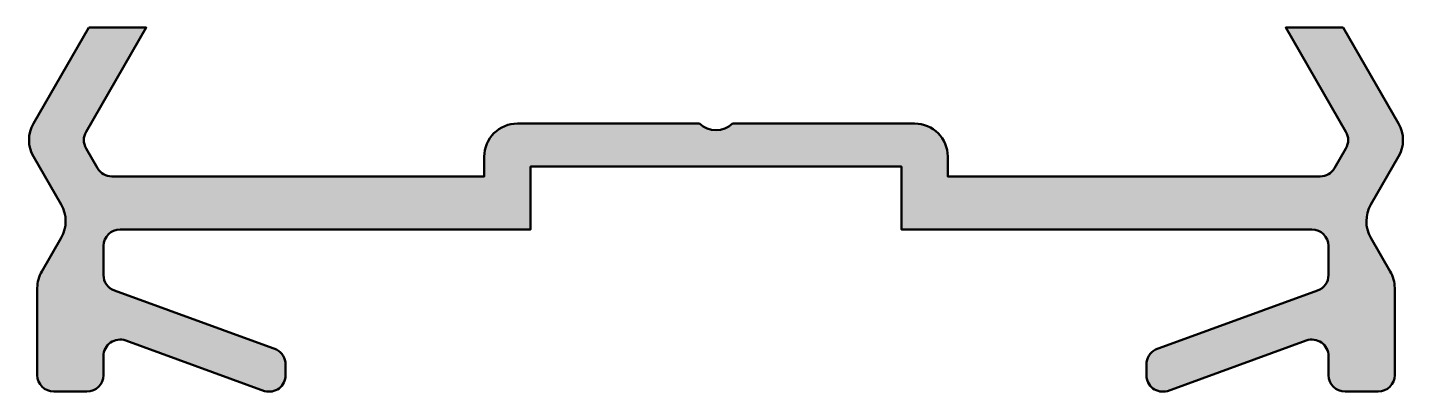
# Model space of a CAD drawing. Extents: x -20.8 to 20.8, y -6.5 to 4.5.
import ezdxf

# ---------------------------------------------------------------- set-up
doc = ezdxf.new("R2010")
doc.units = 0
doc.layers.add('0S-Alu contour', color=7, linetype='Continuous', lineweight=50)
doc.layers.add('0S-Alu hatch', color=252, linetype='Continuous', lineweight=25)

# ---------------------------------------------------------------- blocks, each defined once
blk = doc.blocks.new('184310__6592C67E_BE9C_44BC_A648_BBB4DE4FD0FF_')
at = {"layer": '0S-Alu hatch'}
h = blk.add_hatch(color=256, dxfattribs=at)
edge = h.paths.add_edge_path()
edge.add_line((-18.94171142578125, 4.499999046325683), (-20.61602783203125, 1.599998354911803))
edge.add_arc((-19.75014471612108, 1.100002199411389), 0.9998748551361272, 149.9961140288857, 210.0038859711151)
edge.add_line((-20.61602783203124, 0.6000060439109627), (-19.77899169921875, -0.8509978055953988))
edge.add_ellipse((-20.64358633410224, -1.351585889674016), major_axis=(-0.9990557104540366, 0), ratio=1, start_angle=150.0662706313191, end_angle=210.070235346912, ccw=False)
edge.add_line((-19.77780151367187, -1.850112676620488), (-20.36599731445313, -2.867995977401743))
edge.add_arc((-19.50107915413483, -3.36775540965734), 0.9989208748328486, 149.9801953145114, 180.0137984067916)
edge.add_line((-20.5, -3.367995977401735), (-20.5, -5.999999523162837))
edge.add_arc((-19.99999869538787, -5.999998218550715), 0.5000013046138325, 180.0001495006169, 269.9998505028526)
edge.add_line((-20, -6.499999523162845), (-19, -6.499999523162841))
edge.add_arc((-19.00000034703058, -5.999999176132256), 0.500000347030706, 270.0000397667483, 359.9999602467734)
edge.add_line((-18.5, -5.999999523162841), (-18.5, -5.42716121673584))
edge.add_ellipse((-17.99975182649896, -5.427367462181317), major_axis=(-0.5002482160171141, 0), ratio=1, start_angle=250.0430378847677, end_angle=359.9763777390403, ccw=False)
edge.add_line((-17.82901000976563, -4.957159519195553), (-13.6368408203125, -6.483039379119872))
edge.add_arc((-13.49998542323659, -6.002148513999714), 0.4999854236523471, 254.114324005313, 360.002336562755)
edge.add_line((-13, -6.002128124237061), (-13, -5.678115367889405))
edge.add_arc((-13.49998887556862, -5.678103245154823), 0.499988875715588, 359.9986108058555, 423.5299900159096)
edge.add_line((-13.27712917327881, -5.230529308319093), (-18.17099952697754, -3.448998212814331))
edge.add_ellipse((-18.0019303198587, -2.980499266467359), major_axis=(-0.498071942116814, 0), ratio=1, start_angle=-0.17267748152659124, end_angle=70.1567920031784, ccw=False)
edge.add_line((-18.5, -2.978998184204101), (-18.5, -2.099998235702514))
edge.add_ellipse((-17.99999788671301, -2.100000348989504), major_axis=(-0.5000021132914549, 0), ratio=1, start_angle=270.0002421638268, end_angle=359.9997578351156, ccw=False)
edge.add_line((-18, -1.599998235702516), (-5.599987506866455, -1.599998235702514))
edge.add_line((-5.599987506866455, -1.599998235702514), (-5.599987506866455, 0.2999999821186066))
edge.add_line((-5.599987506866455, 0.2999999821186066), (5.599987506866455, 0.2999999821186066))
edge.add_line((5.599987506866455, 0.2999999821186066), (5.599987506866455, -1.599998235702514))
edge.add_line((5.599987506866455, -1.599998235702514), (18, -1.599998235702514))
edge.add_ellipse((17.99999788671301, -2.100000348989505), major_axis=(-0.5000021132914567, 0), ratio=1, start_angle=180.0002421648844, end_angle=269.99975783617276, ccw=False)
edge.add_line((18.5, -2.099998235702511), (18.5, -2.978998184204098))
edge.add_ellipse((18.00234591818974, -2.980678603426527), major_axis=(-0.4976569189222361, 0), ratio=1, start_angle=109.8051515921234, end_angle=180.1934688508511, ccw=False)
edge.add_line((18.17096328735352, -3.448899269104005), (13.2771291732788, -5.230529308319092))
edge.add_arc((13.4999309188252, -5.678067360425957), 0.4999309211302398, 116.4658971678199, 180.0055020102426)
edge.add_line((13, -5.678115367889407), (13, -6.002128124237059))
edge.add_arc((13.49998470871974, -6.002148983373635), 0.4999847091548589, 179.997609645871, 285.8857844274048)
edge.add_line((13.63684082031251, -6.483038902282711), (17.82901000976562, -4.957159519195556))
edge.add_ellipse((17.99975211833967, -5.427367045539857), major_axis=(-0.5002479240048269, 0), ratio=1, start_angle=180.0235745548061, end_angle=289.95700982138067, ccw=False)
edge.add_line((18.5, -5.427161216735839), (18.5, -5.999999523162841))
edge.add_arc((19.00000018764097, -5.999999335521867), 0.50000018764101, 180.000021497471, 269.9999784979362)
edge.add_line((19, -6.499999523162841), (20, -6.499999523162841))
edge.add_arc((19.99999869538788, -5.999998218550718), 0.5000013046138254, 270.000149497147, 359.9998504993831)
edge.add_line((20.5, -5.999999523162841), (20.5, -3.367995977401732))
edge.add_arc((19.50394251473793, -3.367282257834018), 0.9960577409679732, 359.9589450281835, 390.0779751843625)
edge.add_line((20.36587524414062, -2.868079900741578), (19.77798461914062, -1.849998235702513))
edge.add_ellipse((20.64372948913435, -1.35147243573204), major_axis=(-0.9990205969631698, 0), ratio=1, start_angle=-30.06084937304388, end_angle=29.934823636486612, ccw=False)
edge.add_line((19.77908325195313, -0.8510435819625868), (20.61602783203126, 0.6000058054923993))
edge.add_arc((19.74987547007479, 1.100002080202098), 1.000108088581594, 330.0038215180729, 389.9961784819275)
edge.add_line((20.61602783203125, 1.599998354911803), (18.94171142578125, 4.499999046325683))
edge.add_line((18.94171142578125, 4.499999046325683), (17.20965576171875, 4.499999046325683))
edge.add_line((17.20965576171875, 4.499999046325683), (19.02798461914062, 1.350005984306336))
edge.add_ellipse((18.59946941912313, 1.099900847740781), major_axis=(-0.4961631344452217, 0), ratio=1, start_angle=149.750784153075, end_angle=210.2701959494053, ccw=False)
edge.add_line((19.028076171875, 0.849952638149262), (18.6820068359375, 0.2499999701976784))
edge.add_ellipse((18.24948213370627, 0.4991547871217506), major_axis=(-0.4991550268570732, 0), ratio=1, start_angle=89.94384532238581, end_angle=150.0560096345035, ccw=False)
edge.add_line((18.24899291992188, 4e-16), (7, 0))
edge.add_line((7, 0), (7, 0.6000060439109803))
edge.add_arc((5.99997993099968, 0.5999782857276124), 1.00002006938557, 0.0015903949183872, 89.99885015405928)
edge.add_line((6, 1.599998354911804), (0.5, 1.599998354911804))
edge.add_ellipse((3e-16, 2.125010208601575), major_axis=(-0.7250085837524751, 0), ratio=1, start_angle=46.39782707567173, end_angle=133.6021729243283, ccw=False)
edge.add_line((-0.5000000000000001, 1.599998354911804), (-6, 1.599998354911804))
edge.add_arc((-6.000030908802512, 0.6000292639224153), 0.9999690914670804, 89.99822900132703, 180.0013304497481)
edge.add_line((-7, 0.6000060439109687), (-6.999999999999999, 0))
edge.add_line((-6.999999999999999, 0), (-18.24899291992187, 0))
edge.add_ellipse((-18.24979127444423, 0.4983325812426476), major_axis=(-0.4983332207448179, 0), ratio=1, start_angle=29.87922545552209, end_angle=90.09179071823593, ccw=False)
edge.add_line((-18.681884765625, 0.2500762343406663), (-19.02801513671875, 0.8500060439109834))
edge.add_ellipse((-18.59921849575402, 1.100115045503783), major_axis=(-0.4964081707429717, 0), ratio=1, start_angle=-30.23322690798392, end_angle=30.254206690372087, ccw=False)
edge.add_line((-19.02810668945312, 1.350067019462587), (-17.20965576171875, 4.499999046325683))
edge.add_line((-17.20965576171875, 4.499999046325683), (-18.94171142578125, 4.499999046325683))
at = {"layer": '0S-Alu contour', "color": 7}
for points in [[(-18.94171142578125, 4.499999046325683), (-20.61602783203125, 1.599998354911803)], [(-19.02810668945312, 1.350067019462587), (-17.20965576171875, 4.499999046325683), (-18.94171142578125, 4.499999046325683)], [(20.61602783203125, 1.599998354911803), (18.94171142578125, 4.499999046325683), (17.20965576171875, 4.499999046325683), (19.02798461914062, 1.350005984306336)], [(-0.5000000000000001, 1.599998354911804), (-6, 1.599998354911804)], [(6, 1.599998354911804), (0.5, 1.599998354911804)], [(-18.681884765625, 0.2500762343406663), (-19.02801513671875, 0.8500060439109834)], [(19.028076171875, 0.849952638149262), (18.6820068359375, 0.2499999701976784)], [(-20.61602783203124, 0.6000060439109627), (-19.77899169921875, -0.8509978055953988)], [(-7, 0.6000060439109687), (-6.999999999999999, 0), (-18.24899291992187, 0)], [(18.24899291992188, 4e-16), (7, 0), (7, 0.6000060439109803)], [(19.77908325195313, -0.8510435819625868), (20.61602783203126, 0.6000058054923992)], [(-18, -1.599998235702516), (-5.599987506866455, -1.599998235702514), (-5.599987506866455, 0.2999999821186066), (5.599987506866455, 0.2999999821186066), (5.599987506866455, -1.599998235702514), (18, -1.599998235702514)], [(-19.77780151367187, -1.850112676620488), (-20.36599731445313, -2.867995977401743)], [(20.36587524414062, -2.868079900741578), (19.77798461914062, -1.849998235702513)], [(-18.5, -2.978998184204101), (-18.5, -2.099998235702514)], [(18.5, -2.099998235702511), (18.5, -2.978998184204098)], [(-20.5, -3.367995977401735), (-20.5, -5.999999523162837)], [(-13.27712917327881, -5.230529308319093), (-18.17099952697754, -3.448998212814331)], [(18.17096328735352, -3.448899269104005), (13.2771291732788, -5.230529308319092)], [(20.5, -5.999999523162841), (20.5, -3.367995977401732)], [(-17.82901000976563, -4.957159519195553), (-13.6368408203125, -6.483039379119872)], [(13.63684082031251, -6.483038902282711), (17.82901000976562, -4.957159519195556)], [(-18.5, -5.999999523162841), (-18.5, -5.42716121673584)], [(-13, -6.002128124237061), (-13, -5.678115367889405)], [(13, -5.678115367889407), (13, -6.002128124237059)], [(18.5, -5.427161216735839), (18.5, -5.999999523162841)], [(-20, -6.499999523162845), (-19, -6.499999523162841)], [(19, -6.499999523162841), (20, -6.499999523162841)]]:
    blk.add_lwpolyline(points, dxfattribs=at)
for centre, radius, start, end in [((-19.75014471612108, 1.100002199411389), 0.9998748551361272, 149.9961140288857, 210.0038859711151), ((-6.000030908802512, 0.6000292639224153), 0.9999690914670804, 89.99822900132703, 180.0013304497481), ((5.99997993099968, 0.5999782857276124), 1.00002006938557, 0.0015903949183872, 89.99885015405928), ((19.74987547007479, 1.100002080202098), 1.000108088581594, 330.0038215180729, 29.99617848192748), ((-19.50107915413483, -3.36775540965734), 0.9989208748328486, 149.9801953145114, 180.0137984067916), ((19.50394251473793, -3.367282257834018), 0.9960577409679732, 359.9589450281835, 30.07797518436251), ((-13.49998887556862, -5.678103245154823), 0.499988875715588, 359.9986108058555, 63.52999001590957), ((13.4999309188252, -5.678067360425957), 0.4999309211302398, 116.4658971678199, 180.0055020102426), ((-19.99999869538787, -5.999998218550715), 0.5000013046138325, 180.0001495006169, 269.9998505028526), ((-19.00000034703058, -5.999999176132256), 0.500000347030706, 270.0000397667483, 359.9999602467734), ((-13.49998542323659, -6.002148513999714), 0.4999854236523471, 254.114324005313, 0.0023365627550356), ((13.49998470871974, -6.002148983373635), 0.4999847091548589, 179.997609645871, 285.8857844274048), ((19.00000018764097, -5.999999335521867), 0.50000018764101, 180.000021497471, 269.9999784979362), ((19.99999869538788, -5.999998218550718), 0.5000013046138254, 270.000149497147, 359.9998504993831)]:
    blk.add_arc(centre, radius, start, end, dxfattribs=at)
at = {"layer": '0S-Alu contour', "color": 7, "extrusion": (0, 0, -1)}
for centre, radius, start, end in [((18.59921849575402, 1.100115045503783), 0.4964081707429717, 329.745793309628, 30.2332269079839), ((-3e-16, 2.125010208601575), 0.7250085837524751, 226.3978270756717, 313.6021729243283), ((-18.59946941912313, 1.099900847740781), 0.4961631344452218, 149.7298040505947, 210.249215846925), ((18.24979127444423, 0.4983325812426476), 0.4983332207448179, 269.9082092817641, 330.1207745444779), ((-18.24948213370627, 0.4991547871217506), 0.4991550268570732, 209.9439903654965, 270.0561546776142), ((20.64358633410224, -1.351585889674016), 0.9990557104540366, 149.929764653088, 209.933729368681), ((-20.64372948913435, -1.35147243573204), 0.9990205969631698, 330.0651763635134, 30.06084937304395), ((17.99999788671301, -2.100000348989504), 0.5000021132914549, 0.0002421648843851, 89.99975783617322), ((-17.99999788671301, -2.100000348989505), 0.5000021132914567, 90.00024216382721, 179.9997578351156), ((18.0019303198587, -2.980499266467359), 0.498071942116814, 289.8432079968216, 0.1726774815265804), ((-18.00234591818974, -2.980678603426527), 0.4976569189222361, 179.8065311491489, 250.1948484078766), ((17.99975182649896, -5.427367462181317), 0.5002482160171141, 0.0236222609596945, 109.9569621152323), ((-17.99975211833967, -5.427367045539857), 0.5002479240048269, 70.04299017861933, 179.9764254451939)]:
    blk.add_arc(centre, radius, start, end, dxfattribs=at)
blk = doc.blocks.new('184310__85BFEC59_A502_4A22_8CF7_CC98499899D8_')
at = {"layer": '0S-Alu contour', "color": 7}
blk.add_blockref('184310__6592C67E_BE9C_44BC_A648_BBB4DE4FD0FF_', (0, 0), dxfattribs=at)

msp = doc.modelspace()

# ---------------------------------------------------------------- block references
at = {"layer": '0S-Alu contour', "color": 7}
msp.add_blockref('184310__85BFEC59_A502_4A22_8CF7_CC98499899D8_', (0, 0), dxfattribs=at)

doc.saveas('drawing.dxf')
